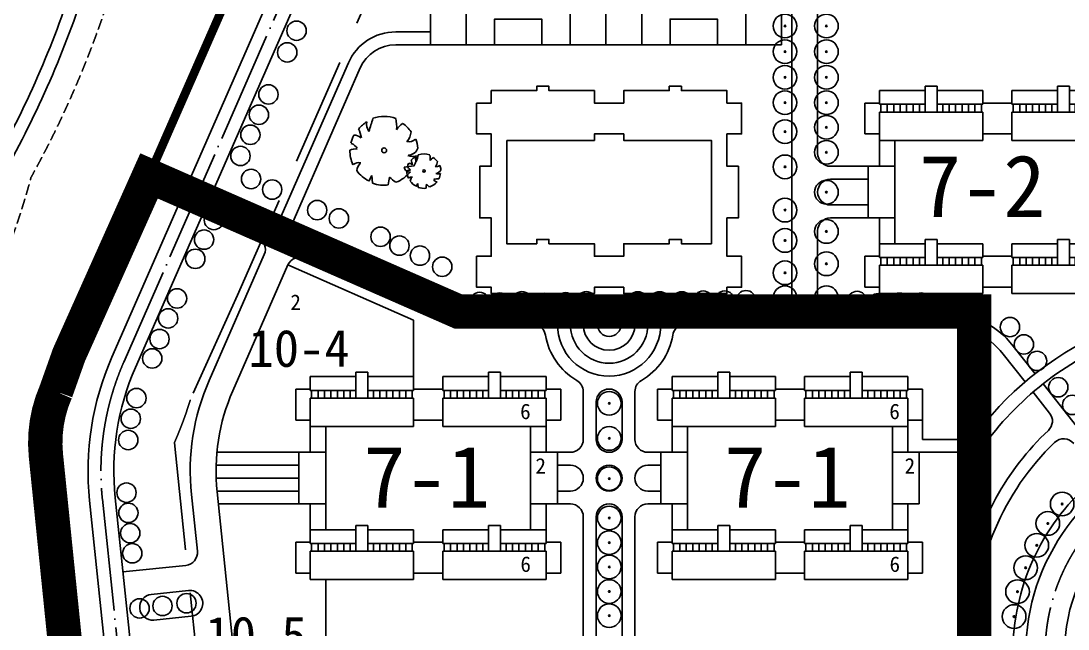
# Model space of a CAD drawing. Extents: x 38883873 to 41204444, y -39183004 to -36939090.
# Drawn here: x 39192493 to 39435874, y -37905420 to -37764092 of the extents above; entities that cross this region are included whole.
import ezdxf

# ---------------------------------------------------------------- set-up
doc = ezdxf.new("R2010")
doc.units = 0
doc.header["$LTSCALE"] = 1000
doc.header["$MEASUREMENT"] = 0
for name, pattern in [('CENT', [15, 13, -1, 0, -1]), ('DASH', [0.35, 0.25, -0.1]), ('DOTE', [2.42, 2, -0.2, 0.02, -0.2])]:
    doc.linetypes.add(name, pattern=pattern)
doc.layers.get('0').update_dxf_attribs({"linetype": 'CONTINUOUS'})
for name, color, linetype in [('1-CEG', 220, 'CONTINUOUS'), ('A-FACE', 4, 'CONTINUOUS'), ('DOTE', 1, 'DOTE'), ('PUB_TEXT', 4, 'CONTINUOUS'), ('TREE1', 62, 'CONTINUOUS'), ('W', 5, 'CONTINUOUS'), ('人行道', 251, 'CONTINUOUS'), ('体育场', 151, 'CONTINUOUS'), ('立面1', 131, 'CONTINUOUS'), ('立面2', 252, 'CONTINUOUS'), ('等高线', 250, 'DASH'), ('范围', 7, 'CONTINUOUS'), ('道路中心线', 5, 'CENT')]:
    doc.layers.add(name, color=color, linetype=linetype)
doc.styles.add('-黑体', font='SIMHEI.TTF')
doc.styles.get("Standard").update_dxf_attribs({"font": 'SimSun.ttf', "height": 20})

# ---------------------------------------------------------------- blocks, each defined once
blk = doc.blocks.new('dkid')
at = {"layer": '体育场'}
for p, q in [((-526373, 1202760), (-526373, 1098760)), ((-458373, 1202760), (-526373, 1202760)), ((-458373, 1098760), (-458373, 1202760)), ((-458373, 1150760), (-526373, 1150760)), ((-526373, 1098760), (-458373, 1098760))]:
    blk.add_line(p, q, dxfattribs=at)
at = {"layer": '体育场', "elevation": 0}
for points in [[(-472213, 1202760), (-472213, 1181760), (-512533, 1181760), (-512533, 1202760)], [(-483213, 1202760), (-483213, 1192760), (-501533, 1192760), (-501533, 1202760)], [(-483213, 1098760), (-483213, 1108760), (-501533, 1108760), (-501533, 1098760)]]:
    blk.add_lwpolyline(points, dxfattribs=at)
at = {"layer": '体育场'}
blk.add_lwpolyline([(-472213, 1098760), (-472213, 1119760), (-512533, 1119760), (-512533, 1098760)], dxfattribs=at)
blk.add_circle((-492373, 1150760), 12000, dxfattribs=at)
blk = doc.blocks.new('333')
at = {"layer": '立面1', "linetype": 'Continuous', "ltscale": 10}
for p, q in [((-291247, 1069561), (-280647, 1069561)), ((-291247, 1069561), (-291247, 1066361)), ((-280647, 1070561), (-277847, 1070561)), ((-280647, 1064561), (-280647, 1070561)), ((-277847, 1064561), (-277847, 1070561)), ((-277847, 1069561), (-267247, 1069561)), ((-267247, 1069561), (-267247, 1066361)), ((-249847, 1069561), (-260447, 1069561)), ((-260447, 1069561), (-260447, 1066361)), ((-247047, 1070561), (-249847, 1070561)), ((-249847, 1064561), (-249847, 1070561)), ((-247047, 1064561), (-247047, 1070561)), ((-236447, 1069561), (-247047, 1069561)), ((-236447, 1069561), (-236447, 1066361)), ((-294647, 1066661), (-294647, 1059461)), ((-291247, 1066661), (-294647, 1066661)), ((-280647, 1066361), (-291247, 1066361)), ((-290947, 1066361), (-290947, 1064561)), ((-289447, 1066361), (-289447, 1064561)), ((-287947, 1066361), (-287947, 1064561)), ((-286447, 1066361), (-286447, 1064561)), ((-284947, 1066361), (-284947, 1064561)), ((-283447, 1066361), (-283447, 1064561)), ((-281947, 1066361), (-281947, 1064561)), ((-267247, 1066361), (-277847, 1066361)), ((-276547, 1066361), (-276547, 1064561)), ((-275047, 1066361), (-275047, 1064561)), ((-273547, 1066361), (-273547, 1064561)), ((-272047, 1066361), (-272047, 1064561)), ((-270547, 1066361), (-270547, 1064561)), ((-269047, 1066361), (-269047, 1064561)), ((-267547, 1066361), (-267547, 1064561)), ((-260447, 1066661), (-267247, 1066661)), ((-260447, 1066361), (-249847, 1066361)), ((-260147, 1066361), (-260147, 1064561)), ((-258647, 1066361), (-258647, 1064561)), ((-257147, 1066361), (-257147, 1064561)), ((-255647, 1066361), (-255647, 1064561)), ((-254147, 1066361), (-254147, 1064561)), ((-252647, 1066361), (-252647, 1064561)), ((-251147, 1066361), (-251147, 1064561)), ((-247047, 1066361), (-236447, 1066361)), ((-245747, 1066361), (-245747, 1064561)), ((-244247, 1066361), (-244247, 1064561)), ((-242747, 1066361), (-242747, 1064561)), ((-241247, 1066361), (-241247, 1064561)), ((-239747, 1066361), (-239747, 1064561)), ((-238247, 1066361), (-238247, 1064561)), ((-236747, 1066361), (-236747, 1064561)), ((-236447, 1066661), (-233047, 1066661)), ((-233047, 1066661), (-233047, 1059461)), ((-267247, 1064561), (-291247, 1064561)), ((-291247, 1064561), (-291247, 1051961)), ((-267247, 1064561), (-267247, 1057961)), ((-260447, 1064561), (-236447, 1064561)), ((-260447, 1064561), (-260447, 1057961)), ((-236447, 1064561), (-236447, 1051961)), ((-291247, 1059461), (-294647, 1059461)), ((-260447, 1059461), (-267247, 1059461)), ((-236447, 1059461), (-233047, 1059461)), ((-291247, 1057961), (-267247, 1057961)), ((-287647, 1057961), (-287647, 1033961)), ((-236447, 1057961), (-260447, 1057961)), ((-240047, 1057961), (-240047, 1033961)), ((-293897, 1051961), (-293897, 1039961)), ((-287647, 1051961), (-293897, 1051961)), ((-240047, 1051961), (-233797, 1051961)), ((-233797, 1051961), (-233797, 1039961)), ((-287647, 1039961), (-293897, 1039961)), ((-291247, 1039961), (-291247, 1030761)), ((-240047, 1039961), (-233797, 1039961)), ((-236447, 1039961), (-236447, 1030761)), ((-280647, 1034961), (-277847, 1034961)), ((-280647, 1028961), (-280647, 1034961)), ((-277847, 1028961), (-277847, 1034961)), ((-247047, 1034961), (-249847, 1034961)), ((-249847, 1028961), (-249847, 1034961)), ((-247047, 1028961), (-247047, 1034961)), ((-291247, 1033961), (-280647, 1033961)), ((-277847, 1033961), (-267247, 1033961)), ((-267247, 1033961), (-267247, 1030761)), ((-249847, 1033961), (-260447, 1033961)), ((-260447, 1033961), (-260447, 1030761)), ((-236447, 1033961), (-247047, 1033961)), ((-294647, 1031061), (-294647, 1023861)), ((-291247, 1031061), (-294647, 1031061)), ((-280647, 1030761), (-291247, 1030761)), ((-290947, 1030761), (-290947, 1028961)), ((-289447, 1030761), (-289447, 1028961)), ((-287947, 1030761), (-287947, 1028961)), ((-286447, 1030761), (-286447, 1028961)), ((-284947, 1030761), (-284947, 1028961)), ((-283447, 1030761), (-283447, 1028961)), ((-281947, 1030761), (-281947, 1028961)), ((-267247, 1030761), (-277847, 1030761)), ((-276547, 1030761), (-276547, 1028961)), ((-275047, 1030761), (-275047, 1028961)), ((-273547, 1030761), (-273547, 1028961)), ((-272047, 1030761), (-272047, 1028961)), ((-270547, 1030761), (-270547, 1028961)), ((-269047, 1030761), (-269047, 1028961)), ((-267547, 1030761), (-267547, 1028961)), ((-260447, 1031061), (-267247, 1031061)), ((-260447, 1030761), (-249847, 1030761)), ((-260147, 1030761), (-260147, 1028961)), ((-258647, 1030761), (-258647, 1028961)), ((-257147, 1030761), (-257147, 1028961)), ((-255647, 1030761), (-255647, 1028961)), ((-254147, 1030761), (-254147, 1028961)), ((-252647, 1030761), (-252647, 1028961)), ((-251147, 1030761), (-251147, 1028961)), ((-247047, 1030761), (-236447, 1030761)), ((-245747, 1030761), (-245747, 1028961)), ((-244247, 1030761), (-244247, 1028961)), ((-242747, 1030761), (-242747, 1028961)), ((-241247, 1030761), (-241247, 1028961)), ((-239747, 1030761), (-239747, 1028961)), ((-238247, 1030761), (-238247, 1028961)), ((-236747, 1030761), (-236747, 1028961)), ((-236447, 1031061), (-233047, 1031061)), ((-233047, 1031061), (-233047, 1023861)), ((-267247, 1028961), (-291247, 1028961)), ((-291247, 1028961), (-291247, 1022361)), ((-267247, 1028961), (-267247, 1022361)), ((-260447, 1028961), (-236447, 1028961)), ((-260447, 1028961), (-260447, 1022361)), ((-236447, 1028961), (-236447, 1022361)), ((-291247, 1023861), (-294647, 1023861)), ((-291247, 1022361), (-267247, 1022361)), ((-260447, 1023861), (-267247, 1023861)), ((-236447, 1022361), (-260447, 1022361)), ((-236447, 1023861), (-233047, 1023861))]:
    blk.add_line(p, q, dxfattribs=at)
blk = doc.blocks.new('sihwie')
at = {"layer": '立面1'}
for p, q in [((487213, 1085836), (487213, 1076735)), ((490213, 1085836), (490213, 1074777)), ((445419, 1056461), (445419, 1051961)), ((445419, 1051961), (456943, 1051961)), ((444669, 1048961), (458495, 1048961))]:
    blk.add_line(p, q, dxfattribs=at)
for radius, start, end in [(76500, 114.48546, 144.11068), (73500, 112.98953, 145.29632)]:
    blk.add_arc((518919, 1007115), radius, start, end, dxfattribs=at)
blk = doc.blocks.new('sdji')
at = {"linetype": 'Continuous', "ltscale": 10}
for radius in [2750, 184]:
    blk.add_circle((512091, 867961), radius, dxfattribs=at)
blk = doc.blocks.new('sij')
at = {"layer": 'TREE1', "linetype": 'Continuous', "ltscale": 10}
blk.add_circle((327690, 1006813), 2250, dxfattribs=at)
blk = doc.blocks.new('M_F13')
for p, q in [((-515, 179), (-397, 193)), ((-484, 239), (-484, 239)), ((-397, 193), (-484, 239))]:
    blk.add_line(p, q)
blk.add_circle((-3, 3), 38.2)
for centre, radius, start, end in [((-8, 3), 532, 89.3321, 114.3856), ((-175, 449), 193, 352.0775, 26.6128), ((-85, 589), 202, 304.1868, 338.5411), ((-8, 3), 531, 62.8767, 77.7021), ((-8, 3), 527, 126.0751, 153.6245), ((-356, 208), 224, 48.5203, 80.5151), ((-325, 399), 130, 343.6555, 39.76), ((80, 476), 154, 315.8454, 359.7651), ((-244, 1929), 1632, 285.4397, 290.7099), ((-8, 3), 523, 31.4098, 49.4752), ((-8, 3), 537, 160.8426, 187.275), ((412, 44), 234, 83.5323, 121.6544), ((959, 2091), 1965, 250.0865, 256.3451), ((-8, 3), 534, 340.3307, 19.43), ((-610, -942), 880, 77.3728, 85.4649), ((-5, -500), 587, 134.7782, 147.3315), ((-8, 3), 524, 200.8103, 231.4392), ((-251, -396), 87.2, 97.741, 188.8107), ((-1350, -519), 1108, 2.9465, 10.9238), ((-8, 3), 514, 305.394, 326.2464), ((358, 465), 656, 266.7455, 282.0146), ((0, -631), 545, 39.6536, 53.993), ((-8, 3), 522, 243.1498, 261.8356), ((125, -442), 220, 160.6009, 199.3991), ((100, -357), 178, 186.1912, 248.4952), ((296, -376), 163, 170.6314, 220.6278), ((325, -118), 300, 230.4582, 263.1093), ((-8, 3), 527, 274.7236, 290.3277)]:
    blk.add_arc(centre, radius, start, end)
at = {"width": 0.8, "flags": 9}
for tag, p in [('XSIZE', (-62, 12)), ('YSIZE', (9, 6))]:
    blk.add_attdef(tag, p, '', height=0.2, dxfattribs=at)

msp = doc.modelspace()

# ---------------------------------------------------------------- linework, layer by layer
at = {"layer": 'A-FACE'}
for p, q in [((39282993, -37683994), (39213636, -37842197)), ((39288488, -37686404), (39219131, -37844606)), ((39214408, -37874945), (39227343, -37998500)), ((39208441, -37875569), (39221388, -37999248))]:
    msp.add_line(p, q, dxfattribs=at)
for centre, radius, start, end in [((39274082, -37868697), 66000, 156.32696, 185.97651), ((39274082, -37868697), 60000, 156.32696, 185.97651), ((39475547, -37911020), 49500, 107.25816, 180.00004), ((39475547, -37911020), 40500, 90, 180)]:
    msp.add_arc(centre, radius, start, end, dxfattribs=at)
at = {"layer": 'W', "flags": 128}
for points in [[(39205248, -37753272, -0.0523034), (39186406, -37797104, -0.0708073), (39169891, -37836840, 0.1714238), (39156724, -37903247, -0.0178159), (39164439, -37974280, 0.0249297), (39173787, -38050262, -0.1385757), (39168178, -38104446, 0.0668108), (39151352, -38171710, 0.1598271), (39153012, -38193001, 0.1103333), (39172503, -38219851, 0.074881), (39194686, -38238317, 0.0535511), (39218238, -38264004, -0.017633), (39237882, -38283100, -0.0043245), (39259687, -38304296, 0.0204603), (39269820, -38314145, -0.0418489), (39290113, -38333872)], [(39208112, -37754162, -0.0518831), (39189213, -37798230, -0.0701785), (39172471, -37838370, 0.1714238), (39159693, -37902817, -0.0178159), (39167431, -37974062, 0.0249297), (39176742, -38049748, -0.1385757), (39170966, -38105555, 0.0670012), (39154312, -38172238, 0.1612045), (39155774, -38191829, 0.1108886), (39174624, -38217722, 0.0769534), (39196748, -38236057, 0.0545178), (39220236, -38261766, -0.0176046), (39240002, -38280976, -0.0043221), (39261831, -38302197, 0.0204376), (39271774, -38311868, -0.0439696), (39292680, -38332320, -0.0417549)]]:
    msp.add_lwpolyline(points, format="xyb", dxfattribs=at)
at = {"layer": '人行道', "linetype": 'Continuous', "ltscale": 10}
for p, q in [((39371673, -37828641), (39371673, -37672040)), ((39377673, -37794866), (39377673, -37741666)), ((39287665, -37766640), (39279593, -37766640)), ((39287665, -37769640), (39279593, -37769640)), ((39252672, -37810158), (39268602, -37773822)), ((39255420, -37811362), (39271350, -37775026)), ((39377673, -37828641), (39377673, -37812866)), ((39249059, -37818400), (39236250, -37847618)), ((39380673, -37831641), (39406648, -37831641)), ((39346785, -37834645), (39406644, -37834639)), ((39232117, -37874164), (39233496, -37887332))]:
    msp.add_line(p, q, dxfattribs=at)
at = {"layer": '人行道'}
for p, q in [((39380673, -37797866), (39389390, -37797866)), ((39380673, -37800866), (39389390, -37800866)), ((39248720, -37811701), (39236002, -37806125)), ((39247516, -37814448), (39234797, -37808872)), ((39380673, -37806866), (39389390, -37806866)), ((39380673, -37809866), (39389390, -37809866)), ((39290173, -37829874), (39256963, -37815314)), ((39254554, -37820809), (39254554, -37820809)), ((39290120, -37833126), (39258506, -37819266)), ((39324000, -37831641), (39298605, -37831641)), ((39368673, -37831641), (39334393, -37831641)), ((39311962, -37834641), (39297348, -37834641)), ((39323197, -37834641), (39317197, -37834641)), ((39341197, -37834641), (39335197, -37834641)), ((39323197, -37850230), (39323197, -37861341)), ((39335197, -37850230), (39335197, -37861341)), ((39326197, -37852641), (39326197, -37861341)), ((39332197, -37852641), (39332197, -37861341)), ((39317197, -37864341), (39320197, -37864341)), ((39329197, -37864341), (39329197, -37864341)), ((39338197, -37864341), (39341197, -37864341)), ((39317197, -37867341), (39320197, -37867341)), ((39329197, -37867341), (39329197, -37867341)), ((39341197, -37867341), (39338197, -37867341)), ((39323197, -37870341), (39323197, -37870341)), ((39326197, -37870341), (39326197, -37870341)), ((39332197, -37870341), (39332197, -37870341)), ((39335197, -37870341), (39335197, -37870341)), ((39317197, -37873341), (39320197, -37873341)), ((39329197, -37873341), (39329197, -37873341)), ((39341197, -37873341), (39338197, -37873341)), ((39317197, -37876341), (39320197, -37876341)), ((39329197, -37876341), (39329197, -37876341)), ((39338197, -37876341), (39341197, -37876341)), ((39323197, -37879341), (39323197, -37932541)), ((39326197, -37879341), (39326197, -37932541)), ((39332197, -37879341), (39332197, -37932541)), ((39335197, -37879341), (39335197, -37932541)), ((39216210, -37892158), (39230824, -37890628)), ((39222779, -37897372), (39231436, -37896466)), ((39223404, -37903339), (39232060, -37902433))]:
    msp.add_line(p, q, dxfattribs=at)
at = {"layer": '人行道', "linetype": 'Continuous'}
for p, q in [((39423144, -37839647), (39428217, -37846086)), ((39420786, -37841501), (39425896, -37847988)), ((39427754, -37850347), (39431594, -37855222)), ((39430073, -37848443), (39443762, -37865821))]:
    msp.add_line(p, q, dxfattribs=at)
at = {"layer": '人行道', "color": 250, "linetype": 'DASH', "ltscale": 10, "flags": 128}
msp.add_lwpolyline([(39213493, -37757055, -0.0498506), (39194824, -37800486, -0.0689859), (39177632, -37841430, 0.1714238), (39165631, -37901957, -0.0178159), (39173415, -37973627, 0.0249297), (39182653, -38048720, -0.1385757), (39176541, -38107773, 0.067423), (39160229, -38173322, 0.1646887), (39161298, -38189487, 0.1121316), (39178864, -38213459, 0.081503), (39200870, -38231520, 0.0565866), (39224232, -38257290, -0.0175492), (39244241, -38276728, -0.0043175), (39266120, -38298000, 0.0203864), (39275681, -38307313, -0.0437739), (39297236, -38328416)], format="xyb", dxfattribs=at)
at = {"layer": '人行道', "linetype": 'Continuous', "ltscale": 10}
for centre, radius, start, end in [((39279593, -37778640), 12000, 90, 156.32696), ((39279593, -37778640), 9000, 90, 156.32696), ((39380673, -37794866), 3000, 180, 270), ((39249925, -37808953), 3000, 246.32696, 336.32696), ((39380673, -37812866), 3000, 90, 180), ((39246311, -37817196), 3000, 336.32696, 66.32696), ((39368673, -37828641), 3000, 270, 0), ((39380673, -37828641), 3000, 180, 270), ((39406646, -37852639), 18000, 38.22766, 90.00628), ((39284332, -37868697), 52500, 156.32696, 185.97651), ((39230512, -37887644), 3000, 275.97651, 5.97651), ((39231748, -37899449), 3000, 275.97647, 95.97651)]:
    msp.add_arc(centre, radius, start, end, dxfattribs=at)
at = {"layer": '人行道'}
for centre, radius, start, end in [((39380673, -37803866), 3000, 90, 269.99997), ((39329197, -37828641), 18000, 270, 270), ((39257302, -37822014), 3000, 66.32696, 156.32696), ((39329197, -37834641), 15000, 270, 270), ((39329197, -37834641), 6000, 30, 150), ((39298605, -37810641), 21000, 246.32696, 270), ((39297348, -37816641), 18000, 246.32696, 270), ((39311441, -37837595), 3000, 9.4468, 79.99446), ((39329197, -37834641), 12000, 180, 0), ((39329197, -37834641), 9000, 180, 0), ((39329197, -37834641), 6000, 180, 0), ((39346945, -37837641), 3000, 90, 170.40593), ((39329197, -37834641), 15000, 189.4468, 240), ((39329197, -37834641), 15000, 300, 350.40593), ((39320197, -37850230), 3000, 0, 60), ((39338197, -37850230), 3000, 120, 180), ((39329197, -37852641), 3000, 90, 180), ((39329197, -37852641), 3000, 0, 90), ((39475547, -37906187), 64500, 133.31931, 151.10469), ((39320197, -37861341), 3000, 270, 0), ((39329197, -37861341), 3000, 180, 270), ((39329197, -37861341), 3000, 270, 0), ((39338197, -37861341), 3000, 180, 270), ((39475547, -37906187), 61500, 134.10521, 180), ((39320197, -37870341), 3000, 0, 90), ((39329197, -37870341), 3000, 90, 180), ((39329197, -37870341), 3000, 0, 90), ((39338197, -37870341), 3000, 90, 180), ((39320197, -37870341), 3000, 270, 0), ((39329197, -37870341), 3000, 180, 270), ((39329197, -37870341), 3000, 270, 0), ((39338197, -37870341), 3000, 180, 270), ((39320197, -37879341), 3000, 0, 90), ((39329197, -37879341), 3000, 90, 180), ((39329197, -37879341), 3000, 0, 90), ((39338197, -37879341), 3000, 90, 180), ((39475547, -37906187), 64500, 151.10469, 180), ((39223101, -37900355), 3000, 96.16102, 275.79201)]:
    msp.add_arc(centre, radius, start, end, dxfattribs=at)
at = {"layer": '人行道', "linetype": 'Continuous'}
for centre, radius, start, end in [((39258168, -37812567), 3000, 156.32696, 246.32696), ((39406648, -37852641), 21000, 38.22766, 90), ((39429237, -37857078), 3000, 313.31931, 38.22766), ((39434832, -37864180), 3000, 38.22766, 134.10521), ((39475547, -37911020), 52500, 131.32624, 180.00004)]:
    msp.add_arc(centre, radius, start, end, dxfattribs=at)
at = {"layer": '立面1', "color": 1, "linetype": 'Continuous', "ltscale": 10}
for p, q in [((39254554, -37820809), (39241745, -37850027)), ((39283747, -37833608), (39254554, -37820809)), ((39283747, -37846741), (39283747, -37833608)), ((39259747, -37846741), (39270347, -37846741)), ((39259747, -37846741), (39259747, -37849941)), ((39270347, -37845741), (39273147, -37845741)), ((39270347, -37851741), (39270347, -37845741)), ((39273147, -37851741), (39273147, -37845741)), ((39273147, -37846741), (39283747, -37846741)), ((39283747, -37846741), (39283747, -37849941)), ((39301147, -37846741), (39290547, -37846741)), ((39290547, -37846741), (39290547, -37849941)), ((39303947, -37845741), (39301147, -37845741)), ((39301147, -37851741), (39301147, -37845741)), ((39303947, -37851741), (39303947, -37845741)), ((39314547, -37846741), (39303947, -37846741)), ((39343847, -37846741), (39354447, -37846741)), ((39354447, -37845741), (39357247, -37845741)), ((39354447, -37851741), (39354447, -37845741)), ((39357247, -37851741), (39357247, -37845741)), ((39357247, -37846741), (39367847, -37846741)), ((39367847, -37846741), (39367847, -37849941)), ((39385247, -37846741), (39374647, -37846741)), ((39374647, -37846741), (39374647, -37849941)), ((39385247, -37851741), (39385247, -37845741)), ((39388047, -37851741), (39388047, -37845741)), ((39398647, -37846741), (39388047, -37846741)), ((39398647, -37846741), (39398647, -37849941)), ((39256347, -37849641), (39256347, -37856841)), ((39259747, -37849641), (39256347, -37849641)), ((39270347, -37849941), (39259747, -37849941)), ((39260047, -37849941), (39260047, -37851741)), ((39261547, -37849941), (39261547, -37851741)), ((39263047, -37849941), (39263047, -37851741)), ((39264547, -37849941), (39264547, -37851741)), ((39266047, -37849941), (39266047, -37851741)), ((39267547, -37849941), (39267547, -37851741)), ((39269047, -37849941), (39269047, -37851741)), ((39283747, -37849941), (39273147, -37849941)), ((39274447, -37849941), (39274447, -37851741)), ((39275947, -37849941), (39275947, -37851741)), ((39277447, -37849941), (39277447, -37851741)), ((39278947, -37849941), (39278947, -37851741)), ((39280447, -37849941), (39280447, -37851741)), ((39281947, -37849941), (39281947, -37851741)), ((39283447, -37849941), (39283447, -37851741)), ((39290547, -37849641), (39283747, -37849641)), ((39290547, -37849941), (39301147, -37849941)), ((39290847, -37849941), (39290847, -37851741)), ((39292347, -37849941), (39292347, -37851741)), ((39293847, -37849941), (39293847, -37851741)), ((39295347, -37849941), (39295347, -37851741)), ((39296847, -37849941), (39296847, -37851741)), ((39298347, -37849941), (39298347, -37851741)), ((39299847, -37849941), (39299847, -37851741)), ((39303947, -37849941), (39314547, -37849941)), ((39305247, -37849941), (39305247, -37851741)), ((39306747, -37849941), (39306747, -37851741)), ((39308247, -37849941), (39308247, -37851741)), ((39309747, -37849941), (39309747, -37851741)), ((39311247, -37849941), (39311247, -37851741)), ((39312747, -37849941), (39312747, -37851741)), ((39314247, -37849941), (39314247, -37851741)), ((39314547, -37849641), (39317947, -37849641)), ((39317947, -37849641), (39317947, -37856841)), ((39340447, -37849641), (39340447, -37856841)), ((39354447, -37849941), (39343847, -37849941)), ((39347147, -37849941), (39347147, -37851741)), ((39348647, -37849941), (39348647, -37851741)), ((39350147, -37849941), (39350147, -37851741)), ((39351647, -37849941), (39351647, -37851741)), ((39353147, -37849941), (39353147, -37851741)), ((39367847, -37849941), (39357247, -37849941)), ((39358547, -37849941), (39358547, -37851741)), ((39360047, -37849941), (39360047, -37851741)), ((39361547, -37849941), (39361547, -37851741)), ((39363047, -37849941), (39363047, -37851741)), ((39364547, -37849941), (39364547, -37851741)), ((39366047, -37849941), (39366047, -37851741)), ((39367547, -37849941), (39367547, -37851741)), ((39374647, -37849641), (39367847, -37849641)), ((39374647, -37849941), (39385247, -37849941)), ((39374947, -37849941), (39374947, -37851741)), ((39376447, -37849941), (39376447, -37851741)), ((39377947, -37849941), (39377947, -37851741)), ((39379447, -37849941), (39379447, -37851741)), ((39380947, -37849941), (39380947, -37851741)), ((39382447, -37849941), (39382447, -37851741)), ((39383947, -37849941), (39383947, -37851741)), ((39388047, -37849941), (39398647, -37849941)), ((39390847, -37849941), (39390847, -37851741)), ((39392347, -37849941), (39392347, -37851741)), ((39393847, -37849941), (39393847, -37851741)), ((39395347, -37849941), (39395347, -37851741)), ((39396847, -37849941), (39396847, -37851741)), ((39398347, -37849941), (39398347, -37851741)), ((39398647, -37849641), (39402047, -37849641)), ((39402047, -37849641), (39402047, -37856841)), ((39283747, -37851741), (39259747, -37851741)), ((39259747, -37851741), (39259747, -37864341)), ((39283747, -37851741), (39283747, -37858341)), ((39290547, -37851741), (39314547, -37851741)), ((39290547, -37851741), (39290547, -37858341)), ((39314547, -37851741), (39314547, -37864341)), ((39367847, -37851741), (39343847, -37851741)), ((39343847, -37851741), (39343847, -37864341)), ((39367847, -37851741), (39367847, -37858341)), ((39374647, -37851741), (39398647, -37851741)), ((39374647, -37851741), (39374647, -37858341)), ((39398647, -37851741), (39398647, -37864341)), ((39259747, -37856841), (39256347, -37856841)), ((39290547, -37856841), (39283747, -37856841)), ((39314547, -37856841), (39317947, -37856841)), ((39374647, -37856841), (39367847, -37856841)), ((39398647, -37856841), (39402047, -37856841)), ((39259747, -37858341), (39283747, -37858341)), ((39263347, -37858341), (39263347, -37882341)), ((39314547, -37858341), (39290547, -37858341)), ((39310947, -37858341), (39310947, -37882341)), ((39343847, -37858341), (39367847, -37858341)), ((39347447, -37858341), (39347447, -37882341)), ((39398647, -37858341), (39374647, -37858341)), ((39395047, -37858341), (39395047, -37882341)), ((39257097, -37864341), (39257097, -37876341)), ((39263347, -37864341), (39257097, -37864341)), ((39317197, -37864341), (39317197, -37876341)), ((39341197, -37864341), (39341197, -37876341)), ((39395047, -37864341), (39401297, -37864341)), ((39401297, -37864341), (39401297, -37876341)), ((39263347, -37876341), (39257097, -37876341)), ((39259747, -37876341), (39259747, -37885541)), ((39310947, -37876341), (39317197, -37876341)), ((39314547, -37876341), (39314547, -37885541)), ((39347447, -37876341), (39341197, -37876341)), ((39343847, -37876341), (39343847, -37885541)), ((39395047, -37876341), (39401297, -37876341)), ((39398647, -37876341), (39398647, -37885541)), ((39270347, -37881341), (39273147, -37881341)), ((39270347, -37887341), (39270347, -37881341)), ((39273147, -37887341), (39273147, -37881341)), ((39303947, -37881341), (39301147, -37881341)), ((39301147, -37887341), (39301147, -37881341)), ((39303947, -37887341), (39303947, -37881341)), ((39354447, -37881341), (39357247, -37881341)), ((39354447, -37887341), (39354447, -37881341)), ((39357247, -37887341), (39357247, -37881341)), ((39388047, -37881341), (39385247, -37881341)), ((39385247, -37887341), (39385247, -37881341)), ((39388047, -37887341), (39388047, -37881341)), ((39259747, -37882341), (39270347, -37882341)), ((39273147, -37882341), (39283747, -37882341)), ((39283747, -37882341), (39283747, -37885541)), ((39301147, -37882341), (39290547, -37882341)), ((39290547, -37882341), (39290547, -37885541)), ((39314547, -37882341), (39303947, -37882341)), ((39343847, -37882341), (39354447, -37882341)), ((39357247, -37882341), (39367847, -37882341)), ((39367847, -37882341), (39367847, -37885541)), ((39385247, -37882341), (39374647, -37882341)), ((39374647, -37882341), (39374647, -37885541)), ((39398647, -37882341), (39388047, -37882341)), ((39256347, -37885241), (39256347, -37892441)), ((39259747, -37885241), (39256347, -37885241)), ((39270347, -37885541), (39259747, -37885541)), ((39260047, -37885541), (39260047, -37887341)), ((39261547, -37885541), (39261547, -37887341)), ((39263047, -37885541), (39263047, -37887341)), ((39264547, -37885541), (39264547, -37887341)), ((39266047, -37885541), (39266047, -37887341)), ((39267547, -37885541), (39267547, -37887341)), ((39269047, -37885541), (39269047, -37887341)), ((39283747, -37885541), (39273147, -37885541)), ((39274447, -37885541), (39274447, -37887341)), ((39275947, -37885541), (39275947, -37887341)), ((39277447, -37885541), (39277447, -37887341)), ((39278947, -37885541), (39278947, -37887341)), ((39280447, -37885541), (39280447, -37887341)), ((39281947, -37885541), (39281947, -37887341)), ((39283447, -37885541), (39283447, -37887341)), ((39290547, -37885241), (39283747, -37885241)), ((39290547, -37885541), (39301147, -37885541)), ((39290847, -37885541), (39290847, -37887341)), ((39292347, -37885541), (39292347, -37887341)), ((39293847, -37885541), (39293847, -37887341)), ((39295347, -37885541), (39295347, -37887341)), ((39296847, -37885541), (39296847, -37887341)), ((39303947, -37885541), (39314547, -37885541)), ((39305247, -37885541), (39305247, -37887341)), ((39306747, -37885541), (39306747, -37887341)), ((39308247, -37885541), (39308247, -37887341)), ((39309747, -37885541), (39309747, -37887341)), ((39311247, -37885541), (39311247, -37887341)), ((39312747, -37885541), (39312747, -37887341)), ((39314247, -37885541), (39314247, -37887341)), ((39314547, -37885241), (39317947, -37885241)), ((39317947, -37885241), (39317947, -37892441)), ((39340447, -37885241), (39340447, -37892441)), ((39343847, -37885241), (39340447, -37885241)), ((39354447, -37885541), (39343847, -37885541)), ((39344147, -37885541), (39344147, -37887341)), ((39345647, -37885541), (39345647, -37887341)), ((39347147, -37885541), (39347147, -37887341)), ((39348647, -37885541), (39348647, -37887341)), ((39350147, -37885541), (39350147, -37887341)), ((39351647, -37885541), (39351647, -37887341)), ((39353147, -37885541), (39353147, -37887341)), ((39367847, -37885541), (39357247, -37885541)), ((39358547, -37885541), (39358547, -37887341)), ((39360047, -37885541), (39360047, -37887341)), ((39361547, -37885541), (39361547, -37887341)), ((39363047, -37885541), (39363047, -37887341)), ((39364547, -37885541), (39364547, -37887341)), ((39366047, -37885541), (39366047, -37887341)), ((39367547, -37885541), (39367547, -37887341)), ((39374647, -37885241), (39367847, -37885241)), ((39374647, -37885541), (39385247, -37885541)), ((39374947, -37885541), (39374947, -37887341)), ((39376447, -37885541), (39376447, -37887341)), ((39377947, -37885541), (39377947, -37887341)), ((39379447, -37885541), (39379447, -37887341)), ((39380947, -37885541), (39380947, -37887341)), ((39382447, -37885541), (39382447, -37887341)), ((39383947, -37885541), (39383947, -37887341)), ((39388047, -37885541), (39398647, -37885541)), ((39389347, -37885541), (39389347, -37887341)), ((39390847, -37885541), (39390847, -37887341)), ((39398647, -37885241), (39402047, -37885241)), ((39402047, -37885241), (39402047, -37892441)), ((39283747, -37887341), (39259747, -37887341)), ((39259747, -37887341), (39259747, -37893941)), ((39283747, -37887341), (39283747, -37893941)), ((39290547, -37887341), (39314547, -37887341)), ((39290547, -37887341), (39290547, -37893941)), ((39314547, -37887341), (39314547, -37893941)), ((39367847, -37887341), (39343847, -37887341)), ((39343847, -37887341), (39343847, -37893941)), ((39367847, -37887341), (39367847, -37893941)), ((39374647, -37887341), (39398647, -37887341)), ((39374647, -37887341), (39374647, -37893941)), ((39398647, -37887341), (39398647, -37893941)), ((39259747, -37892441), (39256347, -37892441)), ((39259747, -37893941), (39283747, -37893941)), ((39263347, -37893941), (39263347, -37917941)), ((39290547, -37892441), (39283747, -37892441)), ((39314547, -37893941), (39290547, -37893941)), ((39314547, -37892441), (39317947, -37892441)), ((39343847, -37892441), (39340447, -37892441)), ((39343847, -37893941), (39367847, -37893941)), ((39374647, -37892441), (39367847, -37892441)), ((39398647, -37893941), (39374647, -37893941)), ((39398647, -37892441), (39402047, -37892441))]:
    msp.add_line(p, q, dxfattribs=at)
at = {"layer": '立面1', "linetype": 'Continuous', "ltscale": 10}
for p, q in [((39314547, -37846741), (39314547, -37849941)), ((39343847, -37846741), (39343847, -37849941)), ((39388047, -37845741), (39385247, -37845741)), ((39343847, -37849641), (39340447, -37849641)), ((39344147, -37849941), (39344147, -37851741)), ((39345647, -37849941), (39345647, -37851741)), ((39389347, -37849941), (39389347, -37851741)), ((39343847, -37856841), (39340447, -37856841)), ((39257097, -37864341), (39238036, -37864341)), ((39310947, -37864341), (39317197, -37864341)), ((39347447, -37864341), (39341197, -37864341)), ((39257097, -37867341), (39237852, -37867341)), ((39257097, -37870341), (39237861, -37870341)), ((39257097, -37873341), (39238064, -37873341)), ((39238085, -37873539), (39253286, -38018741)), ((39257097, -37876341), (39238378, -37876341)), ((39298347, -37885541), (39298347, -37887341)), ((39299847, -37885541), (39299847, -37887341)), ((39392347, -37885541), (39392347, -37887341)), ((39393847, -37885541), (39393847, -37887341)), ((39395347, -37885541), (39395347, -37887341)), ((39396847, -37885541), (39396847, -37887341)), ((39398347, -37885541), (39398347, -37887341))]:
    msp.add_line(p, q, dxfattribs=at)
at = {"layer": '立面1', "linetype": 'DASH', "ltscale": 30}
for points in [[(39301797, -37809866), (39299147, -37809866), (39299147, -37797866), (39301797, -37797866), (39301797, -37790366), (39298397, -37790366), (39298397, -37783166), (39301797, -37783166), (39301797, -37780266), (39312397, -37780266), (39312397, -37779266), (39315197, -37779266), (39315197, -37780266), (39325797, -37780266), (39325797, -37783166), (39332597, -37783166), (39332597, -37780266), (39343197, -37780266), (39343197, -37779266), (39345997, -37779266), (39345997, -37780266), (39356597, -37780266), (39356597, -37783166), (39359997, -37783166), (39359997, -37790366), (39356597, -37790366), (39356597, -37797866), (39359247, -37797866), (39359247, -37809866), (39356597, -37809866), (39356597, -37818766), (39359997, -37818766), (39359997, -37825966), (39356597, -37825966), (39356597, -37827466), (39332597, -37827466), (39332597, -37825966), (39325797, -37825966), (39325797, -37827466), (39301797, -37827466), (39301797, -37825966), (39298397, -37825966), (39298397, -37818766), (39301797, -37818766), (39301797, -37809866)], [(39352997, -37791866), (39332597, -37791866), (39332597, -37790366), (39325797, -37790366), (39325797, -37791866), (39305397, -37791866), (39305397, -37815866), (39312397, -37815866), (39312397, -37814866), (39315197, -37814866), (39315197, -37815866), (39325797, -37815866), (39325797, -37818766), (39332597, -37818766), (39332597, -37815866), (39343197, -37815866), (39343197, -37814866), (39345997, -37814866), (39345997, -37815866), (39352997, -37815866), (39352997, -37791866)]]:
    msp.add_lwpolyline(points, dxfattribs=at)
at = {"layer": '立面1', "color": 1, "linetype": 'Continuous', "ltscale": 10}
msp.add_arc((39284332, -37868697), 46500, 156.32696, 185.97652, dxfattribs=at)
at = {"layer": '等高线', "linetype": 'Continuous', "ltscale": 10}
for points in [[(39298397, -37783166), (39301797, -37783166), (39301797, -37780266), (39312397, -37780266), (39312397, -37779266), (39315197, -37779266), (39315197, -37780266), (39325797, -37780266), (39325797, -37783166), (39332597, -37783166), (39332597, -37780266), (39343197, -37780266), (39343197, -37779266), (39345997, -37779266), (39345997, -37780266), (39356597, -37780266), (39356597, -37783166), (39359997, -37783166), (39359997, -37790366), (39356597, -37790366), (39356597, -37797866), (39359247, -37797866), (39359247, -37809866), (39356597, -37809866), (39356597, -37818766), (39359997, -37818766), (39359997, -37825966), (39356597, -37825966), (39356597, -37827466), (39332597, -37827466), (39332597, -37825966), (39325797, -37825966), (39325797, -37827466), (39301797, -37827466), (39301797, -37825966), (39298397, -37825966), (39298397, -37818766), (39301797, -37818766), (39301797, -37809866), (39299147, -37809866), (39299147, -37797866), (39301797, -37797866), (39301797, -37790366), (39298397, -37790366), (39298397, -37783166)], [(39305397, -37791866), (39325797, -37791866), (39325797, -37790366), (39332597, -37790366), (39332597, -37791866), (39352997, -37791866), (39352997, -37815866), (39345997, -37815866), (39345997, -37814866), (39343197, -37814866), (39343197, -37815866), (39332597, -37815866), (39332597, -37818766), (39325797, -37818766), (39325797, -37815866), (39315197, -37815866), (39315197, -37814866), (39312397, -37814866), (39312397, -37815866), (39305397, -37815866), (39305397, -37791866)]]:
    msp.add_lwpolyline(points, dxfattribs=at)
at = {"layer": '范围', "color": 1, "linetype": 'DASH', "ltscale": 50}
for points, const_width in [([(39727275, -37603786), (39309838, -37602478), (39267254, -37697480), (39215453, -37815637), (39203656, -37841696, -0.0375387), (39200633, -37850208, 0.1308835), (39198294, -37865085), (39212418, -38000000), (39219106, -38069414), (39219411, -38084620, -0.195535), (39216767, -38101984), (39156180, -38203680), (39625395, -38659790), (39748451, -38760972), (39960509, -38548914), (40086169, -38423253), (40107609, -38401814, 0.1316525), (40102432, -38392848), (40050787, -38341202), (40018183, -38301527), (39930095, -38213439, -0.2363782)], 2000), ([(39222264, -37800102), (39294204, -37831641), (39414047, -37831641), (39414047, -37911020), (39414047, -37958979), (39590820, -37958979), (39590820, -38141407), (39632801, -38141407, -0.6227318), (39705645, -38289600), (39790842, -38375220), (39850386, -38315971), (39914079, -38379981), (39854535, -38439230), (39886063, -38470915), (39962096, -38547326), (39748451, -38760972), (39625395, -38659790), (39156180, -38203680), (39216767, -38101984, 0.195535), (39219411, -38084620), (39219106, -38069414), (39198294, -37865085, -0.1294591), (39200633, -37850208), (39203656, -37841696)], 8000)]:
    msp.add_lwpolyline(points, format="xyb", close=True, dxfattribs=dict(at, const_width=const_width))
at = {"layer": '范围', "color": 1, "linetype": 'DASH', "ltscale": 100}
msp.add_lwpolyline([(39335954, -37617560), (39294680, -37709638), (39242857, -37827846), (39231871, -37852113, -0.0297011), (39228151, -37862157), (39242268, -37996999), (39249078, -38067672), (39249354, -38081446, -0.1766535), (39242540, -38117338), (39194079, -38198681)], format="xyb", dxfattribs=at)
at = {"layer": '道路中心线', "ltscale": 2}
for p, q in [((39285741, -37685199), (39216383, -37843402)), ((39211424, -37875257), (39224358, -37998800))]:
    msp.add_line(p, q, dxfattribs=at)
for centre, radius, start, end in [((39274082, -37868697), 63000, 156.32696, 185.97652), ((39475547, -37911020), 45000, 90, 180)]:
    msp.add_arc(centre, radius, start, end, dxfattribs=at)

# ---------------------------------------------------------------- block references
at = {"layer": 'A-FACE', "linetype": 'Continuous'}
msp.add_blockref('sihwie', (38956627, -38913302), dxfattribs=at)
at = {"layer": 'DOTE', "linetype": 'Continuous'}
msp.add_blockref('333', (39683287, -38849827), dxfattribs=at)
at = {"layer": 'TREE1', "linetype": 'Continuous', "xscale": -1, "rotation": 270.2841144085268}
for p in [(38504671, -38281648), (38504671, -38287619), (38504671, -38293590), (38504671, -38299466), (38504671, -38306204), (38504671, -38314387), (38504671, -38324442), (38504671, -38331503), (38504671, -38339020), (38504671, -38344812)]:
    msp.add_blockref('sdji', p, dxfattribs=at)
at = {"layer": 'TREE1', "linetype": 'Continuous', "rotation": 89.71588559147328}
for p in [(40245121, -38281648), (40245121, -38287619), (40245121, -38293590), (40245121, -38299466), (40245121, -38305197), (40245121, -38311004), (40245121, -38320279), (40245121, -38329401), (40245121, -38336918), (40245121, -38344812), (40194645, -38351038), (40194645, -38369344), (40194645, -38377508), (40194645, -38386856), (40299915, -38392738), (40194645, -38396006), (40296582, -38397276), (40194645, -38401724), (40294016, -38402346), (40194645, -38407367), (40291436, -38407568), (40194645, -38413084), (40289534, -38413121), (40194645, -38418685), (40288745, -38418903)]:
    msp.add_blockref('sdji', p, dxfattribs=at)
at = {"layer": 'TREE1', "linetype": 'Continuous'}
for p in [(38928858, -38773176), (38926699, -38778212), (38922334, -38787989), (38920110, -38792716), (38918129, -38797362), (38915824, -38802285), (38918287, -38807638), (38923195, -38810090), (38933657, -38814866), (38909643, -38817174), (38938694, -38816802), (38907363, -38821732), (38948380, -38821061), (38952771, -38823127), (38957550, -38825450), (38905331, -38826193), (38962716, -38828031), (38901090, -38835390), (38971409, -38836215), (38976136, -38836373), (38981257, -38836058), (38986378, -38836451), (38991420, -38836294), (38996225, -38836058), (39008200, -38836074), (39013260, -38836074), (39018406, -38836074), (39023379, -38835900), (39028352, -38835900), (39033324, -38835813), (39059158, -38835981), (39064094, -38836492), (39069030, -38836407), (39074051, -38836345), (39078940, -38836926), (38899010, -38840029), (39094680, -38842051), (38897009, -38844827), (39097913, -38846095), (38895312, -38849346), (39100978, -38849926), (39105905, -38856022), (38891651, -38858566), (39109157, -38860142), (38890333, -38863347), (38889732, -38868298), (38889339, -38880533), (38889771, -38885237), (38890195, -38889961), (38890680, -38894624), (38892371, -38907434), (38897708, -38906868), (38903283, -38906234)]:
    msp.add_blockref('sij', p, dxfattribs=at)
at = {"layer": 'TREE1', "rotation": 89.71588540334568}
for p, xscale, yscale, zscale in [((39276953, -37794133), 14.92991994664088, 14.92991995811462, 14.92992), ((39286184, -37798934), 7.464959973320438, 7.464959979057312, 7.464960000000002)]:
    msp.add_blockref('M_F13', p, dxfattribs=dict(at, xscale=xscale, yscale=yscale, zscale=zscale))
at = {"layer": '立面2', "linetype": 'Continuous', "xscale": 0.5999999993946403, "yscale": 0.5999999993946403, "zscale": 0.6}
for p in [(39603489, -38428896), (39644289, -38428896)]:
    msp.add_blockref('dkid', p, dxfattribs=at)

# ---------------------------------------------------------------- texts
at = {"layer": '1-CEG', "style": '-黑体'}
for s, p in [('2', (39255110, -37831263)), ('6', (39308526, -37856639)), ('6', (39394326, -37856639)), ('2', (39312084, -37869284)), ('2', (39397884, -37869284)), ('6', (39308580, -37892129)), ('6', (39394380, -37892129))]:
    msp.add_text(s, height=3600, dxfattribs=at).set_placement(p)
at = {"layer": 'PUB_TEXT', "color": 2, "style": '-黑体'}
for s, height, p in [('7-2', 14400, (39401230, -37809658)), ('10-5', 8640, (39235377, -37911132))]:
    msp.add_text(s, height=height, rotation=0.0523, dxfattribs=at).set_placement(p)
at = {"layer": 'PUB_TEXT', "color": 1, "style": '-黑体'}
for p in [(39272102, -37877238), (39355929, -37877238)]:
    msp.add_text('7-1', height=14400, rotation=0.0523, dxfattribs=at).set_placement(p)
at = {"layer": '立面1', "color": 1, "linetype": 'Continuous', "ltscale": 10, "style": '-黑体'}
msp.add_text('10-4', height=8640, rotation=0.0523, dxfattribs=at).set_placement((39245388, -37844488))

doc.saveas('drawing.dxf')
